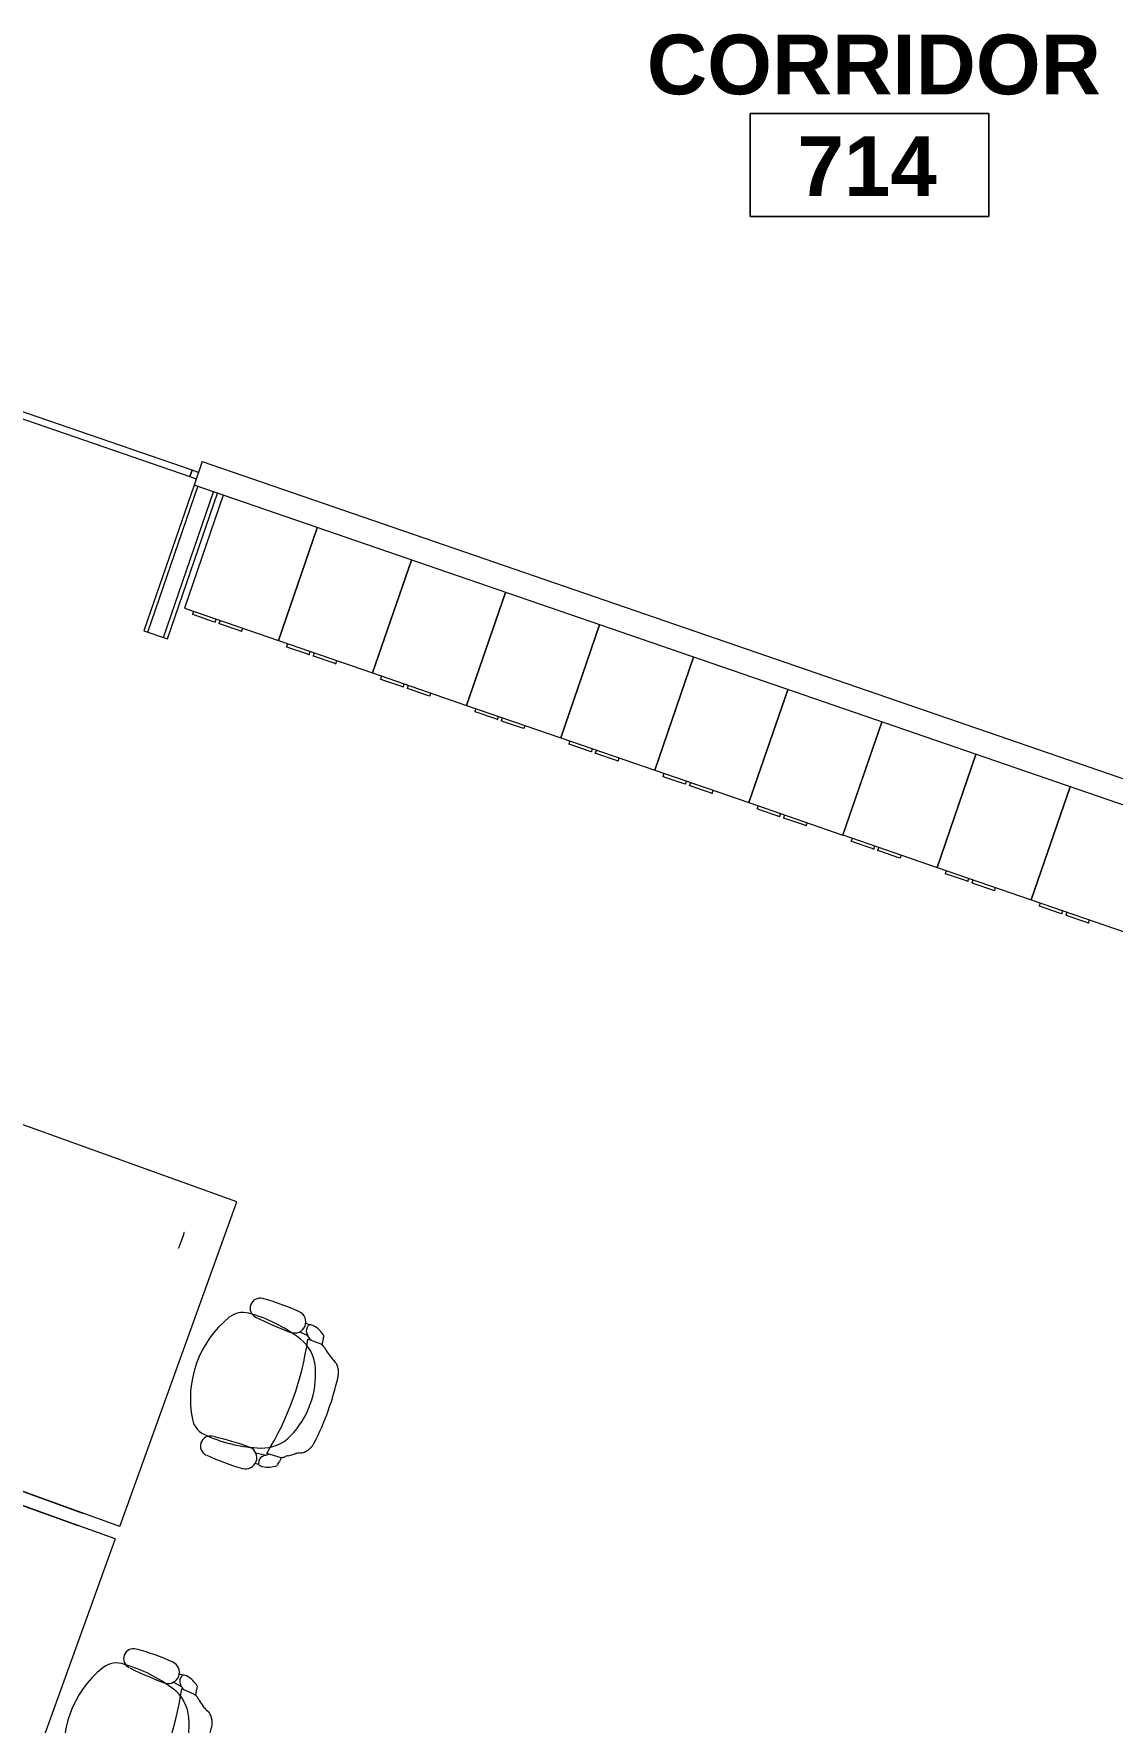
# Model space of a CAD drawing. Header units: inches. Extents: x -2349 to 1043, y -456 to 2193.
# Drawn here: x 237.6 to 400.2, y 21.4 to 275.9 of the extents above; entities that cross this region are included whole.
import ezdxf

# ---------------------------------------------------------------- set-up
doc = ezdxf.new("R2010")
doc.units = ezdxf.units.IN
doc.header["$MEASUREMENT"] = 0
for name, color, linetype, lineweight in [('A-AREA-IDEN', 2, 'Continuous', 9), ('A-GENM', 13, 'Continuous', 9), ('A-GLAZ-CURT', 52, 'Continuous', 13), ('A-GLAZ-CWMG', 51, 'Continuous', 13), ('A-WALL', 113, 'Continuous', 13), ('I-FURN', 30, 'Continuous', 9), ('I-WALL', 2, 'Continuous', 13)]:
    doc.layers.add(name, color=color, linetype=linetype, lineweight=lineweight)
doc.styles.add('Swis721 Lt BT_B', font='', dxfattribs={"height": 9})
doc.styles.get('Swis721 Lt BT_B').set_extended_font_data('Swis721 Lt BT', bold=True)

# ---------------------------------------------------------------- blocks, each defined once
blk = doc.blocks.new('Furniture 4 - Furniture 4-8036657-7TH FLOOR POWER _ SIGNAL')
at = {"layer": 'A-GENM', "lineweight": 20}
for p, q in [((281.79, 200.97), (275.93, 183.96)), ((290.11, 179.07), (295.97, 196.09)), ((275.93, 183.96), (290.11, 179.07))]:
    blk.add_line(p, q, dxfattribs=at)
at = {"layer": 'A-GENM'}
for p, q in [((277.31, 183.48), (277.15, 183.01)), ((277.31, 183.48), (277.15, 183.01)), ((277.16, 183), (277.15, 183.01)), ((277.15, 183.01), (277.16, 183)), ((277.51, 182.88), (277.15, 183.01)), ((277.15, 183.01), (277.16, 183)), ((280.2, 181.96), (277.51, 182.88)), ((280.56, 181.83), (280.2, 181.96)), ((280.55, 181.84), (280.56, 181.83)), ((280.56, 181.83), (280.55, 181.84)), ((280.55, 181.84), (280.56, 181.83)), ((280.56, 181.83), (280.73, 182.3)), ((280.56, 181.83), (280.73, 182.3)), ((281.31, 182.1), (281.15, 181.63)), ((281.31, 182.1), (281.15, 181.63)), ((281.16, 181.62), (281.15, 181.63)), ((281.15, 181.63), (281.16, 181.62)), ((281.51, 181.5), (281.15, 181.63)), ((281.15, 181.63), (281.16, 181.62)), ((284.2, 180.58), (281.51, 181.5)), ((284.57, 180.45), (284.73, 180.93)), ((284.57, 180.45), (284.73, 180.93)), ((284.57, 180.45), (284.2, 180.58)), ((284.55, 180.46), (284.57, 180.45)), ((284.57, 180.45), (284.55, 180.46)), ((284.55, 180.46), (284.57, 180.45))]:
    blk.add_line(p, q, dxfattribs=at)
blk = doc.blocks.new('System Panel - Glazed-9773069-7TH FLOOR POWER _ SIGNAL')
at = {"layer": 'A-GLAZ-CURT'}
for p, q in [((24.74, 0.5), (-24.74, 0.5)), ((-24.74, 0.5), (-24.74, -0.5)), ((24.74, -0.5), (24.74, 0.5)), ((-24.74, -0.5), (24.74, -0.5))]:
    blk.add_line(p, q, dxfattribs=at)
blk = doc.blocks.new('Rectangular Mullion - 1_ x 1_ SQUARE-V72-7TH FLOOR POWER _ SIGNAL')
at = {"layer": 'A-GLAZ-CWMG', "lineweight": 20}
for p, q in [((-1, 0.5), (0, 0.5)), ((-1, -0.5), (-1, 0.5)), ((0, -0.5), (-1, -0.5))]:
    blk.add_line(p, q, dxfattribs=at)
blk = doc.blocks.new('Furniture 3 - Furniture 4-9674229-7TH FLOOR POWER _ SIGNAL')
at = {"layer": 'A-GENM', "lineweight": 20}
for p, q in [((281.79, 200.97), (275.93, 183.96)), ((290.11, 179.07), (295.97, 196.09)), ((275.93, 183.96), (290.11, 179.07))]:
    blk.add_line(p, q, dxfattribs=at)
at = {"layer": 'A-GENM'}
for p, q in [((277.31, 183.48), (277.15, 183.01)), ((277.31, 183.48), (277.15, 183.01)), ((277.16, 183), (277.15, 183.01)), ((277.15, 183.01), (277.16, 183)), ((277.51, 182.88), (277.15, 183.01)), ((277.15, 183.01), (277.16, 183)), ((280.2, 181.96), (277.51, 182.88)), ((280.56, 181.83), (280.2, 181.96)), ((280.55, 181.84), (280.56, 181.83)), ((280.56, 181.83), (280.55, 181.84)), ((280.55, 181.84), (280.56, 181.83)), ((280.56, 181.83), (280.73, 182.3)), ((280.56, 181.83), (280.73, 182.3)), ((281.31, 182.1), (281.15, 181.63)), ((281.31, 182.1), (281.15, 181.63)), ((281.16, 181.62), (281.15, 181.63)), ((281.15, 181.63), (281.16, 181.62)), ((281.51, 181.5), (281.15, 181.63)), ((281.15, 181.63), (281.16, 181.62)), ((284.2, 180.58), (281.51, 181.5)), ((284.57, 180.45), (284.73, 180.93)), ((284.57, 180.45), (284.73, 180.93)), ((284.57, 180.45), (284.2, 180.58)), ((284.55, 180.46), (284.57, 180.45)), ((284.57, 180.45), (284.55, 180.46)), ((284.55, 180.46), (284.57, 180.45))]:
    blk.add_line(p, q, dxfattribs=at)
blk = doc.blocks.new('Furniture 5 - Furniture 4-9674999-7TH FLOOR POWER _ SIGNAL')
at = {"layer": 'A-GENM', "lineweight": 20}
for p, q in [((281.79, 200.97), (275.93, 183.96)), ((290.11, 179.07), (295.97, 196.09)), ((275.93, 183.96), (290.11, 179.07))]:
    blk.add_line(p, q, dxfattribs=at)
at = {"layer": 'A-GENM'}
for p, q in [((277.31, 183.48), (277.15, 183.01)), ((277.31, 183.48), (277.15, 183.01)), ((277.16, 183), (277.15, 183.01)), ((277.15, 183.01), (277.16, 183)), ((277.51, 182.88), (277.15, 183.01)), ((277.15, 183.01), (277.16, 183)), ((280.2, 181.96), (277.51, 182.88)), ((280.56, 181.83), (280.2, 181.96)), ((280.55, 181.84), (280.56, 181.83)), ((280.56, 181.83), (280.55, 181.84)), ((280.55, 181.84), (280.56, 181.83)), ((280.56, 181.83), (280.73, 182.3)), ((280.56, 181.83), (280.73, 182.3)), ((281.31, 182.1), (281.15, 181.63)), ((281.31, 182.1), (281.15, 181.63)), ((281.16, 181.62), (281.15, 181.63)), ((281.15, 181.63), (281.16, 181.62)), ((281.51, 181.5), (281.15, 181.63)), ((281.15, 181.63), (281.16, 181.62)), ((284.2, 180.58), (281.51, 181.5)), ((284.57, 180.45), (284.73, 180.93)), ((284.57, 180.45), (284.73, 180.93)), ((284.57, 180.45), (284.2, 180.58)), ((284.55, 180.46), (284.57, 180.45)), ((284.57, 180.45), (284.55, 180.46)), ((284.55, 180.46), (284.57, 180.45))]:
    blk.add_line(p, q, dxfattribs=at)
blk = doc.blocks.new('Furniture 6 - Furniture 4-9675124-7TH FLOOR POWER _ SIGNAL')
at = {"layer": 'A-GENM', "lineweight": 20}
for p, q in [((281.79, 200.97), (275.93, 183.96)), ((290.11, 179.07), (295.97, 196.09)), ((275.93, 183.96), (290.11, 179.07))]:
    blk.add_line(p, q, dxfattribs=at)
at = {"layer": 'A-GENM'}
for p, q in [((277.31, 183.48), (277.15, 183.01)), ((277.31, 183.48), (277.15, 183.01)), ((277.16, 183), (277.15, 183.01)), ((277.15, 183.01), (277.16, 183)), ((277.51, 182.88), (277.15, 183.01)), ((277.15, 183.01), (277.16, 183)), ((280.2, 181.96), (277.51, 182.88)), ((280.56, 181.83), (280.2, 181.96)), ((280.55, 181.84), (280.56, 181.83)), ((280.56, 181.83), (280.55, 181.84)), ((280.55, 181.84), (280.56, 181.83)), ((280.56, 181.83), (280.73, 182.3)), ((280.56, 181.83), (280.73, 182.3)), ((281.31, 182.1), (281.15, 181.63)), ((281.31, 182.1), (281.15, 181.63)), ((281.16, 181.62), (281.15, 181.63)), ((281.15, 181.63), (281.16, 181.62)), ((281.51, 181.5), (281.15, 181.63)), ((281.15, 181.63), (281.16, 181.62)), ((284.2, 180.58), (281.51, 181.5)), ((284.57, 180.45), (284.73, 180.93)), ((284.57, 180.45), (284.73, 180.93)), ((284.57, 180.45), (284.2, 180.58)), ((284.55, 180.46), (284.57, 180.45)), ((284.57, 180.45), (284.55, 180.46)), ((284.55, 180.46), (284.57, 180.45))]:
    blk.add_line(p, q, dxfattribs=at)
blk = doc.blocks.new('Furniture 8 - Furniture 4-9675249-7TH FLOOR POWER _ SIGNAL')
at = {"layer": 'A-GENM', "lineweight": 20}
for p, q in [((281.79, 200.97), (275.93, 183.96)), ((290.11, 179.07), (295.97, 196.09)), ((275.93, 183.96), (290.11, 179.07))]:
    blk.add_line(p, q, dxfattribs=at)
at = {"layer": 'A-GENM'}
for p, q in [((277.31, 183.48), (277.15, 183.01)), ((277.31, 183.48), (277.15, 183.01)), ((277.16, 183), (277.15, 183.01)), ((277.15, 183.01), (277.16, 183)), ((277.51, 182.88), (277.15, 183.01)), ((277.15, 183.01), (277.16, 183)), ((280.2, 181.96), (277.51, 182.88)), ((280.56, 181.83), (280.2, 181.96)), ((280.55, 181.84), (280.56, 181.83)), ((280.56, 181.83), (280.55, 181.84)), ((280.55, 181.84), (280.56, 181.83)), ((280.56, 181.83), (280.73, 182.3)), ((280.56, 181.83), (280.73, 182.3)), ((281.31, 182.1), (281.15, 181.63)), ((281.31, 182.1), (281.15, 181.63)), ((281.16, 181.62), (281.15, 181.63)), ((281.15, 181.63), (281.16, 181.62)), ((281.51, 181.5), (281.15, 181.63)), ((281.15, 181.63), (281.16, 181.62)), ((284.2, 180.58), (281.51, 181.5)), ((284.57, 180.45), (284.73, 180.93)), ((284.57, 180.45), (284.73, 180.93)), ((284.57, 180.45), (284.2, 180.58)), ((284.55, 180.46), (284.57, 180.45)), ((284.57, 180.45), (284.55, 180.46)), ((284.55, 180.46), (284.57, 180.45))]:
    blk.add_line(p, q, dxfattribs=at)
blk = doc.blocks.new('Furniture 9 - Furniture 4-9675374-7TH FLOOR POWER _ SIGNAL')
at = {"layer": 'A-GENM', "lineweight": 20}
for p, q in [((281.79, 200.97), (275.93, 183.96)), ((290.11, 179.07), (295.97, 196.09)), ((275.93, 183.96), (290.11, 179.07))]:
    blk.add_line(p, q, dxfattribs=at)
at = {"layer": 'A-GENM'}
for p, q in [((277.31, 183.48), (277.15, 183.01)), ((277.31, 183.48), (277.15, 183.01)), ((277.16, 183), (277.15, 183.01)), ((277.15, 183.01), (277.16, 183)), ((277.51, 182.88), (277.15, 183.01)), ((277.15, 183.01), (277.16, 183)), ((280.2, 181.96), (277.51, 182.88)), ((280.56, 181.83), (280.2, 181.96)), ((280.55, 181.84), (280.56, 181.83)), ((280.56, 181.83), (280.55, 181.84)), ((280.55, 181.84), (280.56, 181.83)), ((280.56, 181.83), (280.73, 182.3)), ((280.56, 181.83), (280.73, 182.3)), ((281.31, 182.1), (281.15, 181.63)), ((281.31, 182.1), (281.15, 181.63)), ((281.16, 181.62), (281.15, 181.63)), ((281.15, 181.63), (281.16, 181.62)), ((281.51, 181.5), (281.15, 181.63)), ((281.15, 181.63), (281.16, 181.62)), ((284.2, 180.58), (281.51, 181.5)), ((284.57, 180.45), (284.73, 180.93)), ((284.57, 180.45), (284.73, 180.93)), ((284.57, 180.45), (284.2, 180.58)), ((284.55, 180.46), (284.57, 180.45)), ((284.57, 180.45), (284.55, 180.46)), ((284.55, 180.46), (284.57, 180.45))]:
    blk.add_line(p, q, dxfattribs=at)
blk = doc.blocks.new('Furniture 10 - Furniture 4-9675499-7TH FLOOR POWER _ SIGNAL')
at = {"layer": 'A-GENM', "lineweight": 20}
for p, q in [((281.79, 200.97), (275.93, 183.96)), ((290.11, 179.07), (295.97, 196.09)), ((275.93, 183.96), (290.11, 179.07))]:
    blk.add_line(p, q, dxfattribs=at)
at = {"layer": 'A-GENM'}
for p, q in [((277.31, 183.48), (277.15, 183.01)), ((277.31, 183.48), (277.15, 183.01)), ((277.16, 183), (277.15, 183.01)), ((277.15, 183.01), (277.16, 183)), ((277.51, 182.88), (277.15, 183.01)), ((277.15, 183.01), (277.16, 183)), ((280.2, 181.96), (277.51, 182.88)), ((280.56, 181.83), (280.2, 181.96)), ((280.55, 181.84), (280.56, 181.83)), ((280.56, 181.83), (280.55, 181.84)), ((280.55, 181.84), (280.56, 181.83)), ((280.56, 181.83), (280.73, 182.3)), ((280.56, 181.83), (280.73, 182.3)), ((281.31, 182.1), (281.15, 181.63)), ((281.31, 182.1), (281.15, 181.63)), ((281.16, 181.62), (281.15, 181.63)), ((281.15, 181.63), (281.16, 181.62)), ((281.51, 181.5), (281.15, 181.63)), ((281.15, 181.63), (281.16, 181.62)), ((284.2, 180.58), (281.51, 181.5)), ((284.57, 180.45), (284.73, 180.93)), ((284.57, 180.45), (284.73, 180.93)), ((284.57, 180.45), (284.2, 180.58)), ((284.55, 180.46), (284.57, 180.45)), ((284.57, 180.45), (284.55, 180.46)), ((284.55, 180.46), (284.57, 180.45))]:
    blk.add_line(p, q, dxfattribs=at)
blk = doc.blocks.new('Furniture 11 - Furniture 4-9675624-7TH FLOOR POWER _ SIGNAL')
at = {"layer": 'A-GENM', "lineweight": 20}
for p, q in [((281.79, 200.97), (275.93, 183.96)), ((290.11, 179.07), (295.97, 196.09)), ((275.93, 183.96), (290.11, 179.07))]:
    blk.add_line(p, q, dxfattribs=at)
at = {"layer": 'A-GENM'}
for p, q in [((277.31, 183.48), (277.15, 183.01)), ((277.31, 183.48), (277.15, 183.01)), ((277.16, 183), (277.15, 183.01)), ((277.15, 183.01), (277.16, 183)), ((277.51, 182.88), (277.15, 183.01)), ((277.15, 183.01), (277.16, 183)), ((280.2, 181.96), (277.51, 182.88)), ((280.56, 181.83), (280.2, 181.96)), ((280.55, 181.84), (280.56, 181.83)), ((280.56, 181.83), (280.55, 181.84)), ((280.55, 181.84), (280.56, 181.83)), ((280.56, 181.83), (280.73, 182.3)), ((280.56, 181.83), (280.73, 182.3)), ((281.31, 182.1), (281.15, 181.63)), ((281.31, 182.1), (281.15, 181.63)), ((281.16, 181.62), (281.15, 181.63)), ((281.15, 181.63), (281.16, 181.62)), ((281.51, 181.5), (281.15, 181.63)), ((281.15, 181.63), (281.16, 181.62)), ((284.2, 180.58), (281.51, 181.5)), ((284.57, 180.45), (284.73, 180.93)), ((284.57, 180.45), (284.73, 180.93)), ((284.57, 180.45), (284.2, 180.58)), ((284.55, 180.46), (284.57, 180.45)), ((284.57, 180.45), (284.55, 180.46)), ((284.55, 180.46), (284.57, 180.45))]:
    blk.add_line(p, q, dxfattribs=at)
blk = doc.blocks.new('Furniture 12 - Furniture 4-9675749-7TH FLOOR POWER _ SIGNAL')
at = {"layer": 'A-GENM', "lineweight": 20}
for p, q in [((281.79, 200.97), (275.93, 183.96)), ((290.11, 179.07), (295.97, 196.09)), ((275.93, 183.96), (290.11, 179.07))]:
    blk.add_line(p, q, dxfattribs=at)
at = {"layer": 'A-GENM'}
for p, q in [((277.31, 183.48), (277.15, 183.01)), ((277.31, 183.48), (277.15, 183.01)), ((277.16, 183), (277.15, 183.01)), ((277.15, 183.01), (277.16, 183)), ((277.51, 182.88), (277.15, 183.01)), ((277.15, 183.01), (277.16, 183)), ((280.2, 181.96), (277.51, 182.88)), ((280.56, 181.83), (280.2, 181.96)), ((280.55, 181.84), (280.56, 181.83)), ((280.56, 181.83), (280.55, 181.84)), ((280.55, 181.84), (280.56, 181.83)), ((280.56, 181.83), (280.73, 182.3)), ((280.56, 181.83), (280.73, 182.3)), ((281.31, 182.1), (281.15, 181.63)), ((281.31, 182.1), (281.15, 181.63)), ((281.16, 181.62), (281.15, 181.63)), ((281.15, 181.63), (281.16, 181.62)), ((281.51, 181.5), (281.15, 181.63)), ((281.15, 181.63), (281.16, 181.62)), ((284.2, 180.58), (281.51, 181.5)), ((284.57, 180.45), (284.73, 180.93)), ((284.57, 180.45), (284.73, 180.93)), ((284.57, 180.45), (284.2, 180.58)), ((284.55, 180.46), (284.57, 180.45)), ((284.57, 180.45), (284.55, 180.46)), ((284.55, 180.46), (284.57, 180.45))]:
    blk.add_line(p, q, dxfattribs=at)
blk = doc.blocks.new('Furniture 13 - Furniture 4-9675874-7TH FLOOR POWER _ SIGNAL')
at = {"layer": 'A-GENM', "lineweight": 20}
for p, q in [((281.79, 200.97), (275.93, 183.96)), ((290.11, 179.07), (295.97, 196.09)), ((275.93, 183.96), (290.11, 179.07))]:
    blk.add_line(p, q, dxfattribs=at)
at = {"layer": 'A-GENM'}
for p, q in [((277.31, 183.48), (277.15, 183.01)), ((277.31, 183.48), (277.15, 183.01)), ((277.16, 183), (277.15, 183.01)), ((277.15, 183.01), (277.16, 183)), ((277.51, 182.88), (277.15, 183.01)), ((277.15, 183.01), (277.16, 183)), ((280.2, 181.96), (277.51, 182.88)), ((280.56, 181.83), (280.2, 181.96)), ((280.55, 181.84), (280.56, 181.83)), ((280.56, 181.83), (280.55, 181.84)), ((280.55, 181.84), (280.56, 181.83)), ((280.56, 181.83), (280.73, 182.3)), ((280.56, 181.83), (280.73, 182.3)), ((281.31, 182.1), (281.15, 181.63)), ((281.31, 182.1), (281.15, 181.63)), ((281.16, 181.62), (281.15, 181.63)), ((281.15, 181.63), (281.16, 181.62)), ((281.51, 181.5), (281.15, 181.63)), ((281.15, 181.63), (281.16, 181.62)), ((284.2, 180.58), (281.51, 181.5)), ((284.57, 180.45), (284.73, 180.93)), ((284.57, 180.45), (284.73, 180.93)), ((284.57, 180.45), (284.2, 180.58)), ((284.55, 180.46), (284.57, 180.45)), ((284.57, 180.45), (284.55, 180.46)), ((284.55, 180.46), (284.57, 180.45))]:
    blk.add_line(p, q, dxfattribs=at)
blk = doc.blocks.new('Steelcase - Ology - Desk Electric - Rectangular - 29__ D - 52_ x 35_-7821971-7TH FLOOR POWER _ SIGNAL')
at = {"layer": 'I-FURN'}
for p, q in [((-29, 23.78), (-29, -11.22)), ((-29, 23.78), (23, 23.78)), ((23, 23.78), (23, -11.22)), ((23, -11.22), (-29, -11.22))]:
    blk.add_line(p, q, dxfattribs=at)
blk = doc.blocks.new('Steelcase - Ology - Desk Electric - Base - Rectangular - 29__ D - 34__ W - 76__ W-7821973-7TH FLOOR POWER _ SIGNAL')
at = {"layer": 'I-FURN'}
for p, q in [((13.8, 17.83), (14.11, 17.9)), ((13.8, 17.79), (13.8, 17.83)), ((14.11, 17.9), (16.01, 17.9)), ((16.01, 17.9), (16.31, 17.83)), ((16.31, 17.83), (16.31, 17.79)), ((-28.68, -11.22), (-28.68, 17.78))]:
    blk.add_line(p, q, dxfattribs=at)
blk = doc.blocks.new('Steelcase - Seating - Series 1 - Task Chair - Task Chair-7826190-7TH FLOOR POWER _ SIGNAL')
at = {"layer": 'I-FURN'}
for p, q in [((-10.17, -2.55), (-10.38, -2.55)), ((-9.88, -5.14), (-9.56, -4.85)), ((-9.56, -4.85), (-9.71, -6.23)), ((-9.09, -2.55), (-9.22, -4.65)), ((9.09, -2.55), (9.09, -4.68)), ((9.2, -4.34), (9.09, -4.19)), ((9.88, -5.14), (9.56, -4.85)), ((9.56, -4.85), (9.71, -6.22)), ((10.17, -2.55), (10.38, -2.55)), ((-11.19, -5.22), (-11.25, -5.79)), ((11.19, -5.22), (11.25, -5.79))]:
    blk.add_line(p, q, dxfattribs=at)
for centre, radius, start, end in [((-3.05, -7.65), 6, 114.254, 162.1001), ((0, -14.41), 13.41, 65.746, 114.254), ((3.05, -7.65), 6, 17.8999, 65.746), ((-2.85, -9.17), 7.99, 142.7486, 147.2514), ((-0.12, -48.46), 44.74, 78.1161, 101.7376), ((2.85, -9.17), 7.99, 32.7486, 37.2514), ((22.73, -9.96), 35.4, 175.7229, 184.9987), ((-10.88, -7.44), 1.69, 4.2771, 175.7229), ((11.73, -12.42), 21.53, 162.1001, 184.2769), ((-61.01, -7.05), 51.82, 353.3109, 359.705), ((-12.1, -12.55), 21.92, 355.1341, 17.8999), ((10.88, -7.43), 1.68, 4.515, 180.2888), ((61.01, -7.18), 51.82, 180.2888, 186.6891), ((-22.73, -10.08), 35.4, 355.0013, 4.515), ((-11.04, -13.04), 1.5, 184.9987, 353.3109), ((-6.5, -14.17), 3.24, 177.4671, 238.7484), ((6.5, -14.16), 3.25, 301.2516, 355.7231), ((11.04, -13.04), 1.5, 186.6891, 355.0013), ((0, -3.46), 15.77, 238.7484, 301.2516)]:
    blk.add_arc(centre, radius, start, end, dxfattribs=at)
for centre, major_axis, ratio, start_param, end_param in [((-7.15, 5.5), (0.87, 6.2), 0.154562, 3.399732, 3.701416), ((0.01, -31.09), (37.17, 0.02), 0.886583, 1.427587, 1.713397), ((7.16, 5.51), (-0.87, 6.2), 0.154825, 2.582529, 2.883606), ((2.41, 4.34), (12.7, 6.86), 0.060387, 3.254097, 3.377177), ((14.26, 36.92), (23.61, 40.36), 0.024762, 2.883774, 2.945408), ((-4.52, 16.42), (4.45, 18.42), 0.085659, 3.22746, 3.341758), ((-4.27, 16.52), (4.71, 18.52), 0.083254, 3.342674, 3.400954), ((86.51, -0.26), (95.89, 4.54), 0.22439, 2.946156, 2.989179), ((-86.51, -0.11), (-95.89, 4.68), 0.223967, 3.294323, 3.337389), ((4.31, 16.54), (-4.67, 18.53), 0.08384, 2.882769, 2.961473), ((4.62, 16.47), (-4.35, 18.45), 0.086501, 2.96286, 3.053569), ((-14.1, 37.05), (-23.45, 40.49), 0.023763, 3.337899, 3.400622), ((-2.41, 4.34), (-12.7, 6.86), 0.060387, 2.906008, 3.029088), ((-9.53, -4.74), (0.03, 2.1), 0.841362, 1.08627, 1.703617), ((-10.94, -4.92), (-0.004, 0.422), 0.857374, 1.745249, 2.84774), ((-8.59, -6.34), (1.72, 5.94), 0.52706, 1.108678, 1.274239), ((-9.88, -3.86), (0.31, 1.61), 0.651034, 0.76658, 1.051038), ((9.88, -3.86), (-0.31, 1.61), 0.651034, 5.232147, 5.516606), ((8.59, -6.34), (-1.72, 5.94), 0.52706, 5.008946, 5.174507), ((10.94, -4.92), (0.004, 0.422), 0.857374, 3.435445, 4.537937), ((9.53, -4.74), (-0.03, 2.1), 0.841362, 4.579568, 5.196915), ((-11.02, -3.62), (-0.99, 1.63), 0.718676, 2.427045, 3.274454), ((11.02, -3.62), (0.99, 1.63), 0.718676, 3.008732, 3.85614)]:
    blk.add_ellipse(centre, major_axis=major_axis, ratio=ratio, start_param=start_param, end_param=end_param, dxfattribs=at)
for points, knots in [([(-7.38, 0.17), (-7.35, 0.26), (-7.27, 0.4), (-7.14, 0.56), (-7.05, 0.66), (-6.98, 0.73), (-6.91, 0.8), (-6.83, 0.86), (-6.74, 0.93), (-6.65, 1), (-6.56, 1.06), (-6.46, 1.12), (-6.36, 1.18), (-6.25, 1.24), (-6.14, 1.29), (-5.99, 1.35), (-5.72, 1.45), (-5.46, 1.5), (-5.29, 1.53)], [-1, -1, -1, -1, -0.833333, -0.75, -0.708333, -0.666667, -0.625, -0.583333, -0.541667, -0.5, -0.458333, -0.416667, -0.375, -0.333333, -0.291667, -0.25, -0.166667, 0, 0, 0, 0]), ([(5.29, 1.53), (5.46, 1.51), (5.72, 1.45), (5.99, 1.36), (6.14, 1.29), (6.25, 1.24), (6.36, 1.19), (6.46, 1.13), (6.56, 1.07), (6.65, 1), (6.74, 0.94), (6.83, 0.87), (6.91, 0.8), (6.98, 0.73), (7.05, 0.66), (7.14, 0.57), (7.27, 0.4), (7.35, 0.26), (7.38, 0.18)], [-1, -1, -1, -1, -0.833333, -0.75, -0.708333, -0.666667, -0.625, -0.583333, -0.541667, -0.5, -0.458333, -0.416667, -0.375, -0.333333, -0.291667, -0.25, -0.166667, 0, 0, 0, 0]), ([(-9, -2.35), (-9.06, -2.35), (-9.17, -2.37), (-9.39, -2.4), (-9.6, -2.44), (-9.74, -2.47), (-9.81, -2.49), (-9.84, -2.5), (-9.85, -2.5)], [0, 0, 0, 0, 0.142857, 0.285714, 0.571429, 0.785714, 0.892857, 1, 1, 1, 1]), ([(9, -2.35), (9.06, -2.35), (9.17, -2.37), (9.39, -2.4), (9.6, -2.44), (9.74, -2.47), (9.81, -2.49), (9.84, -2.5), (9.85, -2.5)], [0, 0, 0, 0, 0.142857, 0.285714, 0.571429, 0.785714, 0.892857, 1, 1, 1, 1])]:
    blk.add_open_spline(points, degree=3, knots=knots, dxfattribs=at)
blk = doc.blocks.new('Steelcase - Ology - Desk Electric - Rectangular - 29__ D - 52_ x 35_-7821944-7TH FLOOR POWER _ SIGNAL')
at = {"layer": 'I-FURN'}
for p, q in [((-29, -23.78), (-29, 11.22)), ((23, 11.22), (-29, 11.22)), ((23, -23.78), (23, 11.22)), ((-29, -23.78), (23, -23.78))]:
    blk.add_line(p, q, dxfattribs=at)
blk = doc.blocks.new('Steelcase - Ology - Desk Electric - Base - Rectangular - 29__ D - 34__ W - 76__ W-7821946-7TH FLOOR POWER _ SIGNAL')
at = {"layer": 'I-FURN'}
for p, q in [((-28.68, 11.22), (-28.68, -17.78)), ((13.8, -17.79), (13.8, -17.83)), ((16.31, -17.83), (16.31, -17.79)), ((13.8, -17.83), (14.11, -17.9)), ((14.11, -17.9), (16.01, -17.9)), ((16.01, -17.9), (16.31, -17.83))]:
    blk.add_line(p, q, dxfattribs=at)
blk = doc.blocks.new('Steelcase - Seating - Series 1 - Task Chair - Task Chair-7826191-7TH FLOOR POWER _ SIGNAL')
at = {"layer": 'I-FURN'}
for p, q in [((-11.19, 5.22), (-11.25, 5.79)), ((-9.88, 5.14), (-9.56, 4.85)), ((-9.56, 4.85), (-9.71, 6.23)), ((9.56, 4.85), (9.71, 6.22)), ((9.88, 5.14), (9.56, 4.85)), ((11.19, 5.22), (11.25, 5.79)), ((-10.17, 2.55), (-10.38, 2.55)), ((-9.09, 2.55), (-9.22, 4.65)), ((9.09, 2.55), (9.09, 4.68)), ((9.2, 4.34), (9.09, 4.19)), ((10.17, 2.55), (10.38, 2.55))]:
    blk.add_line(p, q, dxfattribs=at)
for centre, radius, start, end in [((0, 3.46), 15.77, 58.7484, 121.2516), ((-6.5, 14.17), 3.24, 121.2516, 182.5329), ((6.5, 14.16), 3.25, 4.2769, 58.7484), ((22.73, 9.96), 35.4, 175.0013, 184.2771), ((-11.04, 13.04), 1.5, 6.6891, 175.0013), ((11.73, 12.42), 21.53, 175.7231, 197.8999), ((-61.01, 7.05), 51.82, 0.295, 6.6891), ((-12.1, 12.55), 21.92, 342.1001, 4.8659), ((61.01, 7.18), 51.82, 173.3109, 179.7112), ((11.04, 13.04), 1.5, 4.9987, 173.3109), ((-22.73, 10.08), 35.4, 355.485, 4.9987), ((-10.88, 7.44), 1.69, 184.2771, 355.7229), ((-3.05, 7.65), 6, 197.8999, 245.746), ((3.05, 7.65), 6, 294.254, 342.1001), ((10.88, 7.43), 1.68, 179.7112, 355.485), ((-2.85, 9.17), 7.99, 212.7486, 217.2514), ((-0.12, 48.46), 44.74, 258.2624, 281.8839), ((2.85, 9.17), 7.99, 322.7486, 327.2514), ((0, 14.41), 13.41, 245.746, 294.254)]:
    blk.add_arc(centre, radius, start, end, dxfattribs=at)
for centre, major_axis, ratio, start_param, end_param in [((-10.94, 4.92), (0.004, 0.422), 0.857374, 0.293852, 1.396344), ((-11.02, 3.62), (0.99, 1.63), 0.718676, 6.150324, 6.997733), ((11.02, 3.62), (-0.99, 1.63), 0.718676, 5.568638, 6.416046), ((10.94, 4.92), (-0.004, 0.422), 0.857374, 4.886841, 5.989333), ((-9.53, 4.74), (-0.03, 2.1), 0.841362, 1.437975, 2.055322), ((-8.59, 6.34), (-1.72, 5.94), 0.52706, 1.867354, 2.032914), ((-9.88, 3.86), (-0.31, 1.61), 0.651034, 2.090555, 2.375013), ((2.41, -4.34), (-12.7, 6.86), 0.060387, 6.047601, 6.170681), ((14.26, -36.92), (-23.61, 40.36), 0.024762, 0.196185, 0.257818), ((-14.1, -37.05), (23.45, 40.49), 0.023763, 6.024156, 6.086879), ((-2.41, -4.34), (12.7, 6.86), 0.060387, 0.112505, 0.235585), ((9.88, 3.86), (0.31, 1.61), 0.651034, 3.908172, 4.192631), ((8.59, 6.34), (1.72, 5.94), 0.52706, 4.250271, 4.415832), ((9.53, 4.74), (0.03, 2.1), 0.841362, 4.227863, 4.84521), ((-4.52, -16.42), (-4.45, 18.42), 0.085659, 6.08302, 6.197318), ((-4.27, -16.52), (-4.71, 18.52), 0.083254, 6.023824, 6.082104), ((86.51, 0.26), (-95.89, 4.54), 0.22439, 0.152414, 0.195437), ((-7.15, -5.5), (-0.87, 6.2), 0.154562, 5.723362, 6.025046), ((7.16, -5.51), (0.87, 6.2), 0.154825, 0.257987, 0.559064), ((-86.51, 0.11), (95.89, 4.68), 0.223967, 6.087389, 6.130455), ((4.31, -16.54), (4.67, 18.53), 0.08384, 0.18012, 0.258824), ((4.62, -16.47), (4.35, 18.45), 0.086501, 0.088023, 0.178733), ((0.01, 31.09), (-37.17, 0.02), 0.886583, 1.428196, 1.714006)]:
    blk.add_ellipse(centre, major_axis=major_axis, ratio=ratio, start_param=start_param, end_param=end_param, dxfattribs=at)
for points, knots in [([(-9, 2.35), (-9.06, 2.35), (-9.17, 2.37), (-9.39, 2.4), (-9.6, 2.44), (-9.74, 2.47), (-9.81, 2.49), (-9.84, 2.5), (-9.85, 2.5)], [0, 0, 0, 0, 0.142857, 0.285714, 0.571429, 0.785714, 0.892857, 1, 1, 1, 1]), ([(9, 2.35), (9.06, 2.35), (9.17, 2.37), (9.39, 2.4), (9.6, 2.44), (9.74, 2.47), (9.81, 2.49), (9.84, 2.5), (9.85, 2.5)], [0, 0, 0, 0, 0.142857, 0.285714, 0.571429, 0.785714, 0.892857, 1, 1, 1, 1]), ([(-7.38, -0.17), (-7.35, -0.26), (-7.27, -0.4), (-7.14, -0.56), (-7.05, -0.66), (-6.98, -0.73), (-6.91, -0.8), (-6.83, -0.86), (-6.74, -0.93), (-6.65, -1), (-6.56, -1.06), (-6.46, -1.12), (-6.36, -1.18), (-6.25, -1.24), (-6.14, -1.29), (-5.99, -1.35), (-5.72, -1.45), (-5.46, -1.5), (-5.29, -1.53)], [-1, -1, -1, -1, -0.833333, -0.75, -0.708333, -0.666667, -0.625, -0.583333, -0.541667, -0.5, -0.458333, -0.416667, -0.375, -0.333333, -0.291667, -0.25, -0.166667, 0, 0, 0, 0]), ([(5.29, -1.53), (5.46, -1.51), (5.72, -1.45), (5.99, -1.36), (6.14, -1.29), (6.25, -1.24), (6.36, -1.19), (6.46, -1.13), (6.56, -1.07), (6.65, -1), (6.74, -0.94), (6.83, -0.87), (6.91, -0.8), (6.98, -0.73), (7.05, -0.66), (7.14, -0.57), (7.27, -0.4), (7.35, -0.26), (7.38, -0.18)], [-1, -1, -1, -1, -0.833333, -0.75, -0.708333, -0.666667, -0.625, -0.583333, -0.541667, -0.5, -0.458333, -0.416667, -0.375, -0.333333, -0.291667, -0.25, -0.166667, 0, 0, 0, 0])]:
    blk.add_open_spline(points, degree=3, knots=knots, dxfattribs=at)
blk = doc.blocks.new('Room Tag - Room Name and Number-3379422-7TH FLOOR POWER _ SIGNAL')
at = {"layer": 'A-AREA-IDEN'}
for p, q in [((-0.1881, -0.1636), (-0.1881, -0.0018)), ((-0.1881, -0.0018), (0.1869, -0.0018)), ((0.1869, -0.0018), (-0.1881, -0.0018)), ((-0.1881, -0.0018), (-0.1881, -0.1636)), ((0.1869, -0.0018), (0.1869, -0.1636)), ((0.1869, -0.1636), (0.1869, -0.0018)), ((0.1869, -0.1636), (-0.1881, -0.1636)), ((-0.1881, -0.1636), (0.1869, -0.1636))]:
    blk.add_line(p, q, dxfattribs=at)

msp = doc.modelspace()

# ---------------------------------------------------------------- linework, layer by layer
at = {"layer": 'A-WALL'}
for p, q in [((254.83, 185.72), (262.38, 207.66)), ((257.19, 184.91), (264.74, 206.84))]:
    msp.add_line(p, q, dxfattribs=at)
at = {"layer": 'I-WALL', "lineweight": 9}
for p, q in [((263.01, 211.41), (261.79, 207.86)), ((263.01, 211.41), (485.27, 134.88)), ((485.27, 130.91), (261.79, 207.86))]:
    msp.add_line(p, q, dxfattribs=at)
at = {"layer": 'I-WALL'}
for p, q in [((261.79, 207.86), (254.24, 185.93)), ((257.78, 184.71), (265.34, 206.64)), ((254.24, 185.93), (257.78, 184.71))]:
    msp.add_line(p, q, dxfattribs=at)

# ---------------------------------------------------------------- block references
at = {"layer": 'A-AREA-IDEN', "xscale": 95.99999999999994, "yscale": 95.99999999999994, "zscale": 95.99999999999994}
msp.add_blockref('Room Tag - Room Name and Number-3379422-7TH FLOOR POWER _ SIGNAL', (363.66, 264.05), dxfattribs=at)
at = {"layer": 'A-GENM'}
for name, p in [('Furniture 3 - Furniture 4-9674229-7TH FLOOR POWER _ SIGNAL', (-15.6, 5.37)), ('Furniture 4 - Furniture 4-8036657-7TH FLOOR POWER _ SIGNAL', (-1.42, 0.49)), ('Furniture 5 - Furniture 4-9674999-7TH FLOOR POWER _ SIGNAL', (12.76, -4.4)), ('Furniture 6 - Furniture 4-9675124-7TH FLOOR POWER _ SIGNAL', (26.95, -9.28)), ('Furniture 8 - Furniture 4-9675249-7TH FLOOR POWER _ SIGNAL', (41.13, -14.16)), ('Furniture 9 - Furniture 4-9675374-7TH FLOOR POWER _ SIGNAL', (55.31, -19.05)), ('Furniture 10 - Furniture 4-9675499-7TH FLOOR POWER _ SIGNAL', (69.5, -23.93)), ('Furniture 11 - Furniture 4-9675624-7TH FLOOR POWER _ SIGNAL', (83.68, -28.81)), ('Furniture 12 - Furniture 4-9675749-7TH FLOOR POWER _ SIGNAL', (97.86, -33.7)), ('Furniture 13 - Furniture 4-9675874-7TH FLOOR POWER _ SIGNAL', (112.04, -38.58))]:
    msp.add_blockref(name, p, dxfattribs=at)
at = {"layer": 'A-GLAZ-CURT', "lineweight": 9, "rotation": 340.9999999999998}
msp.add_blockref('System Panel - Glazed-9773069-7TH FLOOR POWER _ SIGNAL', (237.95, 217.69), dxfattribs=at)
at = {"layer": 'A-GLAZ-CWMG', "lineweight": 9, "extrusion": (0, 0, -1), "rotation": 199.0000000000002}
msp.add_blockref('Rectangular Mullion - 1_ x 1_ SQUARE-V72-7TH FLOOR POWER _ SIGNAL', (-262.29, 209.31), dxfattribs=at)
at = {"layer": 'I-FURN'}
for name, p, rotation in [('Steelcase - Ology - Desk Electric - Rectangular - 29__ D - 52_ x 35_-7821944-7TH FLOOR POWER _ SIGNAL', (238.09, 86.28), 70.1459571155223), ('Steelcase - Ology - Desk Electric - Base - Rectangular - 29__ D - 34__ W - 76__ W-7821946-7TH FLOOR POWER _ SIGNAL', (237.98, 85.97), 70.1459571155223), ('Steelcase - Seating - Series 1 - Task Chair - Task Chair-7826191-7TH FLOOR POWER _ SIGNAL', (280.26, 69.01), 70.14595711552178), ('Steelcase - Ology - Desk Electric - Rectangular - 29__ D - 52_ x 35_-7821971-7TH FLOOR POWER _ SIGNAL', (217.71, 29.84), 250.1459571155221), ('Steelcase - Ology - Desk Electric - Base - Rectangular - 29__ D - 34__ W - 76__ W-7821973-7TH FLOOR POWER _ SIGNAL', (217.82, 30.14), 250.1459571155221), ('Steelcase - Seating - Series 1 - Task Chair - Task Chair-7826190-7TH FLOOR POWER _ SIGNAL', (261.19, 16.19), 250.1459571155226)]:
    msp.add_blockref(name, p, dxfattribs=dict(at, rotation=rotation))

# ---------------------------------------------------------------- texts
at = {"layer": 'A-AREA-IDEN', "char_height": 9, "attachment_point": 1, "style": 'Swis721 Lt BT_B'}
for s, insert, width in [('CORRIDOR', (330.05, 275.77), 81.204), ('714', (352.76, 260.45), 25.452)]:
    msp.add_mtext(s, dxfattribs=dict(at, insert=insert, width=width))

doc.saveas('drawing.dxf')
